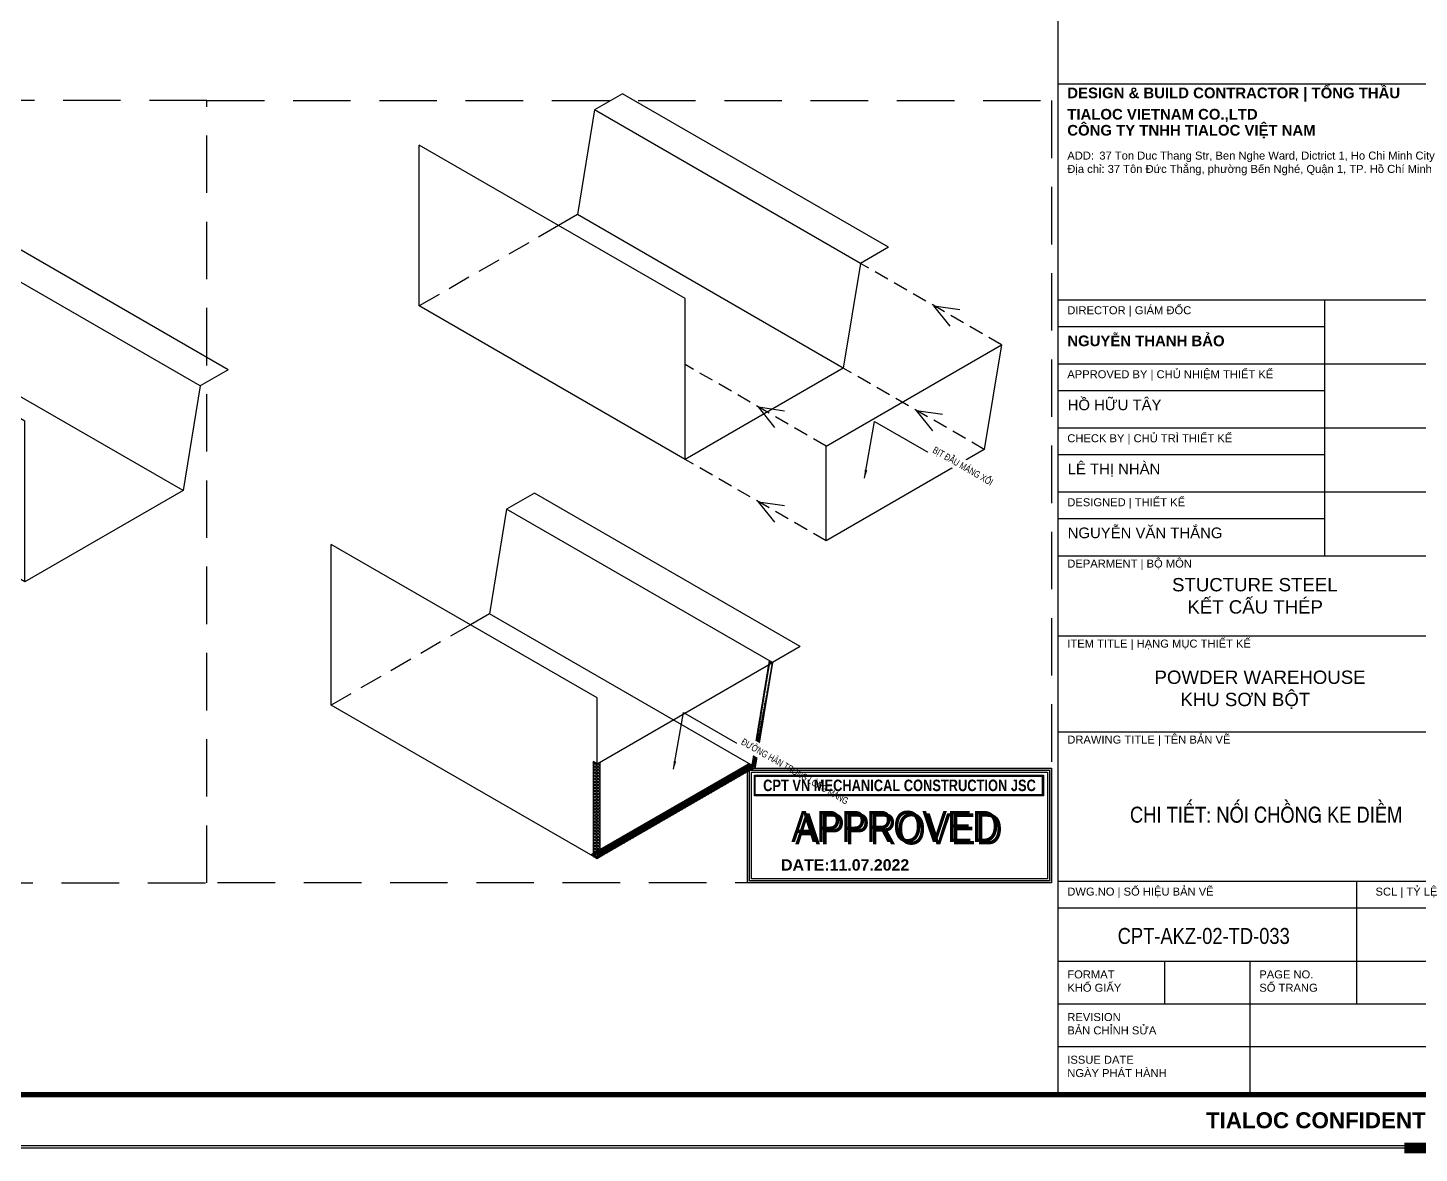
# Model space of a CAD drawing. Header units: inches. Extents: x 340055 to 349452, y -34649 to -30845.
# Drawn here: x 343856.1 to 344158.6, y -33836.9 to -33592.2 of the extents above; entities that cross this region are included whole.
import ezdxf
from ezdxf.enums import TextEntityAlignment as Align

# ---------------------------------------------------------------- set-up
doc = ezdxf.new("R2010")
doc.units = ezdxf.units.IN
doc.header["$MEASUREMENT"] = 0
for name, pattern in [('DASHED', [0.75, 0.5, -0.25]), ('HIDDEN', [0.375, 0.25, -0.125]), ('HIDDEN2', [4.7624999999999975, 3.174999999999999, -1.587499999999999])]:
    doc.linetypes.add(name, pattern=pattern)
for name, color, linetype in [('0 @ 1', 7, 'Continuous'), ('1', 1, 'Continuous'), ('3', 3, 'Continuous'), ('9', 9, 'Continuous'), ('DIM', 8, 'Continuous'), ('NET IN', 3, 'Continuous')]:
    doc.layers.add(name, color=color, linetype=linetype)
doc.layers.add('Cover text', color=7, linetype='Continuous', true_color=0x52370f)
for name, color, linetype, lineweight in [('TEXT @ 1', 7, 'Continuous', 20), ('TL-TIILE BLOCK A2$0$TL-TITLE BLOCK - TEXT @ 1', 7, 'Continuous', 25), ('TL-TIILE BLOCK A2$0$TL-TITLE BLOCK 1', 7, 'Continuous', 50), ('TL-TIILE BLOCK A2$0$TL-TITLE BLOCK 2', 7, 'Continuous', 25)]:
    doc.layers.add(name, color=color, linetype=linetype, lineweight=lineweight)
doc.styles.add('2501', font='', dxfattribs={"height": 250})
doc.styles.add('HX3', font='')
doc.styles.add('ST1H', font='vnshxh.shx', dxfattribs={"width": 0.7})
doc.styles.add('TIEU DE', font='', dxfattribs={"width": 0.8})
doc.styles.add('TL-TIILE BLOCK A2$0$MEP-TEXT T.BLOCK 1', font='arial.ttf', dxfattribs={"height": 1.5})
doc.styles.add('TL-TIILE BLOCK A2$0$MEP-TEXT T.BLOCK 2', font='arial.ttf')
doc.styles.add('TL-TIILE BLOCK A2$0$MEP-TEXT T.BLOCK 3', font='arial.ttf', dxfattribs={"height": 3})
doc.styles.get('2501').set_extended_font_data('.VnArialH', bold=True)
doc.styles.get('HX3').set_extended_font_data('.VnBlackH')
doc.styles.get('TIEU DE').set_extended_font_data('.VnArial NarrowH')
doc.dimstyles.new('3', dxfattribs={"dimtxt": 3.5, "dimasz": 1.8, "dimexe": 1, "dimexo": 0, "dimgap": 1, "dimtad": 1, "dimdec": 0, "dimlfac": 3, "dimzin": 0, "dimdsep": 46, "dimtxsty": 'ST1H', "dimblk": 'OBLIQUE', "dimcen": 1, "dimdle": 1, "dimclrd": 8, "dimclre": 8, "dimclrt": 3, "dimadec": 0, "dimazin": 0, "dimtfac": 1, "dimtdec": 0, "dimtix": 1, "dimtofl": 0, "dimtmove": 1, "dimatfit": 3, "dimfxl": 0, "dimtolj": 1, "dimtzin": 0, "dimlwd": -1, "dimlwe": -1, "dimarcsym": 0})
pattern_1 = [(45, (0, 0), (-0.1325825214724776, 0.1325825214724777), []), (135, (0, 0), (-0.1325825214724777, -0.1325825214724776), [])]

# ---------------------------------------------------------------- blocks, each defined once
blk = doc.blocks.new('A$C41BB26E9')
at = {"color": 94, "extrusion": (2.77555756156289e-17, 0.8164965809277259, 0.5773502691896258)}
for p, q in [((451.6975473116036, 122.959087034149), (192.6790539567748, 272.5034838962775)), ((435.5418954946799, 113.6316171089566), (176.5234021406127, 263.1760139706513)), ((333.8888274964993, 93.21092411669815), (74.87033414165495, 242.7553209788357)), ((425.5418954953784, 52.91573855822935), (166.5234021405367, 202.4601354203653)), ((333.8888274964993, -0.0001849218824645504), (74.8703341416549, 149.5442119402516))]:
    blk.add_line(p, q, dxfattribs=at)
at = {"color": 94}
for points in [[(192.6790539567592, 272.5034838962684), (176.5234021405922, 263.1760139706395), (166.523402140534, 202.4601354203488), (74.8703341416549, 149.5442119402516), (74.8703341416549, 242.7553209788176)], [(451.6975473108469, 122.9590870345855), (435.5418954946799, 113.6316171089566), (425.5418954946217, 52.91573855866591), (333.8888274957426, -0.0001849214313551784), (333.8888274957426, 93.21092411713471)]]:
    blk.add_lwpolyline(points, dxfattribs=at)
blk = doc.blocks.new('A$C2EA612DB')
at = {"color": 94, "extrusion": (2.77555756156289e-17, 0.8164965809277259, 0.5773502691896258)}
for p, q in [((189.2245366696152, 61.47957326189498), (58.90438954537967, 136.7199452842178)), ((181.1467107615899, 56.8158382990805), (50.8265636372962, 132.0562103214179)), ((130.3201767620631, 46.60549180317673), (2.963776933029294e-05, 121.8458638255252)), ((176.1467107615317, 26.45789902393881), (45.826563637238, 101.6982710462908)), ((130.3201767620631, -6.271610618568957e-05), (2.963776933029294e-05, 75.24030930623121))]:
    blk.add_line(p, q, dxfattribs=at)
at = {"color": 94, "linetype": 'DASHED', "ltscale": 10}
blk.add_line((40.36162380956466, 98.54308656573168), (2.963776933029294e-05, 75.24030930622393), dxfattribs=at)
at = {"color": 94}
for points in [[(58.90438954537967, 136.7199452842324), (50.8265636372962, 132.0562103214179), (45.826563637238, 101.6982710462762), (40.36162380956466, 98.54308656573168)], [(2.963777563991243e-05, 75.24030930622757), (2.963776933029294e-05, 75.24030930622393), (2.963776933029294e-05, 121.8458638255106)], [(189.2245366696734, 61.47957326190226), (181.1467107615899, 56.81583829908777), (176.1467107615317, 26.45789902394608), (130.3201767620631, -6.271610618568957e-05), (130.3201767620631, 46.60549180318048)]]:
    blk.add_lwpolyline(points, dxfattribs=at)
blk = doc.blocks.new('_Oblique')
at = {"color": 0, "linetype": 'ByBlock', "lineweight": -2}
blk.add_line((-0.5, -0.5), (0.5, 0.5), dxfattribs=at)
blk = doc.blocks.new('*D162')
at = {"color": 8, "linetype": 'Continuous', "transparency": 16777216}
for p, q in [((344334.9366741325, -37500.56980027986), (344351.058890814, -37491.26163413876)), ((344350.058890814, -37491.83898440795), (344348.5000450872, -37490.93898440796)), ((344363.7857650348, -37517.22583067813), (344379.9079817162, -37507.91766453703)), ((344378.9079817162, -37508.49501480622), (344380.466827443, -37509.39501480621))]:
    blk.add_line(p, q, dxfattribs=at)
at = {"layer": 'Defpoints', "color": 0, "transparency": 16777216}
for p in [(344334.9366741325, -37500.56980027986), (344363.7857650348, -37517.22583067813)]:
    blk.add_point(p, dxfattribs=at)
at = {"color": 8, "transparency": 16777216, "xscale": 1.8, "yscale": 1.8, "zscale": 1.8}
for p, rotation in [((344350.058890814, -37491.83898440795), 329.9999999999989), ((344378.9079817162, -37508.49501480622), 149.9999999999989)]:
    blk.add_blockref('_Oblique', p, dxfattribs=dict(at, rotation=rotation))
at = {"color": 3, "transparency": 16777216, "insert": (344366.2751029318, -37497.06374191018), "char_height": 3.5, "attachment_point": 5, "rotation": 329.99999999999886, "style": 'ST1H', "bg_fill": 3, "box_fill_scale": 1.25, "bg_fill_color": 256, "bg_fill_true_color": 13158600, "bg_fill_transparency": 15820780}
blk.add_mtext('\\A1;NèI CHåNG=50 MM', dxfattribs=at)
at = {"layer": 'Defpoints', "color": 0, "transparency": 16777216}
blk.add_point((344350.058890814, -37491.83898440795), dxfattribs=at)
blk = doc.blocks.new('556')
at = {"color": 94, "extrusion": (2.77555756156289e-17, 0.8164965809277259, 0.5773502691896258)}
for p, q in [((346560.977488253, -37469.76359407735), (346503.1859030992, -37436.39760683221)), ((346554.919118822, -37473.26139529946), (346497.1275336681, -37439.8954080543)), ((346516.7992183223, -37480.91915517139), (346459.0076331685, -37447.55316792622)), ((346551.1691188219, -37496.02984975581), (346493.3775336681, -37462.66386251065)), ((346516.7992183223, -37515.87332106085), (346459.0076331685, -37482.50733381569))]:
    blk.add_line(p, q, dxfattribs=at)
at = {"color": 94, "linetype": 'DASHED', "ltscale": 10}
blk.add_line((346489.2788287973, -37465.03025087108), (346459.0076331685, -37482.50733381571), dxfattribs=at)
at = {"color": 8, "linetype": 'HIDDEN2', "extrusion": (2.77555756156289e-17, 0.8164965809277259, 0.5773502691896258)}
for p, q in [((346585.5868895916, -37490.96744100859), (346554.919118822, -37473.26139529946)), ((346547.4669890919, -37512.97597582305), (346516.7992183223, -37495.26993011392)), ((346581.8368895915, -37513.73589546494), (346551.1691188219, -37496.02984975581)), ((346547.4669890919, -37533.57936676998), (346516.7992183223, -37515.87332106085))]:
    blk.add_line(p, q, dxfattribs=at)
at = {"color": 94}
for points in [[(346503.1859030992, -37436.3976068322), (346497.1275336681, -37439.89540805431), (346493.3775336681, -37462.66386251067), (346489.2788287973, -37465.03025087108)], [(346459.0076331685, -37482.50733381571), (346459.0076331685, -37482.50733381571), (346459.0076331685, -37447.55316792624)], [(346560.977488253, -37469.76359407734), (346554.919118822, -37473.26139529945), (346551.1691188219, -37496.02984975581), (346516.7992183223, -37515.87332106085), (346516.7992183223, -37480.91915517138)]]:
    blk.add_lwpolyline(points, dxfattribs=at)
at = {"color": 8}
for points in [[(346574.3973201491, -37486.92801215718), (346570.8595784607, -37482.4646239627), (346576.4938568682, -37483.29670403956)], [(346547.4669890919, -37512.97597582306), (346585.5868895916, -37490.96744100857), (346581.8368895915, -37513.73589546493), (346547.4669890919, -37533.57936676997), (346547.4669890919, -37512.97597582306)], [(346536.2774196494, -37508.93654697164), (346532.7396779611, -37504.47315877717), (346538.3739563686, -37505.30523885402)], [(346570.647320149, -37509.69646661353), (346567.1095784607, -37505.23307841906), (346572.7438568682, -37506.06515849591)], [(346536.2774196494, -37529.53993791857), (346532.7396779611, -37525.07654972409), (346538.3739563686, -37525.90862980095)]]:
    blk.add_lwpolyline(points, dxfattribs=at)
blk = doc.blocks.new('557')
at = {"true_color": 0x8a9108}
h = blk.add_hatch(dxfattribs=at)
h.set_pattern_fill('ANSI37', color=54, scale=1.5, style=0)
h.set_pattern_definition(pattern_1)
edge = h.paths.add_edge_path()
edge.add_line((346550.5309959925, -37634.38124886764), (346551.1691188219, -37634.01282848031))
edge.add_line((346551.1691188219, -37634.01282848031), (346554.919118822, -37611.24437402395))
edge.add_line((346554.919118822, -37611.24437402395), (346554.1975554505, -37610.82777921718))
edge.add_line((346554.1975554505, -37610.82777921718), (346550.4475554504, -37633.59623367354))
edge.add_line((346550.4475554504, -37633.59623367354), (346551.1691188219, -37634.01282848031))
edge.add_line((346551.1691188219, -37634.01282848031), (346550.5309959925, -37634.38124886766))
edge.add_line((346550.5309959925, -37634.38124886766), (346554.2809959925, -37611.6127944113))
edge.add_line((346554.2809959925, -37611.6127944113), (346554.919118822, -37611.24437402395))
h = blk.add_hatch(dxfattribs=at)
h.set_pattern_fill('ANSI37', color=54, scale=1.5, style=0)
h.set_pattern_definition(pattern_1)
edge = h.paths.add_edge_path()
edge.add_line((346516.7992183223, -37652.85168978614), (346516.7992183223, -37653.85629978535))
edge.add_line((346516.7992183223, -37653.85629978535), (346515.4375936571, -37653.07016541831))
edge.add_line((346515.4375936571, -37653.07016541831), (346549.8074941566, -37633.22669411328))
edge.add_line((346549.8074941566, -37633.22669411328), (346551.1691188219, -37634.01282848031))
edge.add_line((346551.1691188219, -37634.01282848031), (346551.3519667573, -37632.90265117638))
edge.add_line((346551.3519667573, -37632.90265117638), (346516.7992183223, -37652.85168978614))
edge.add_line((346516.7992183223, -37652.85168978614), (346516.7992183223, -37653.85629978535))
edge.add_line((346516.7992183223, -37653.85629978535), (346515.4375936571, -37653.07016541832))
h = blk.add_hatch(dxfattribs=at)
h.set_pattern_fill('ANSI37', color=54, scale=3.75, style=0)
h.set_pattern_definition([(45, (0, 0), (-0.3314563036811941, 0.3314563036811942), []), (135, (0, 0), (-0.3314563036811942, -0.3314563036811941), [])])
h.paths.add_polyline_path([(346515.9402211237, -37632.75696657458), (346515.9402211237, -37653.36035752149), (346516.7992183223, -37653.85629978535), (346517.4472660568, -37653.48214925139), (346517.4472660568, -37632.87875830448), (346516.7992183223, -37633.25290883844)])
h = blk.add_hatch(dxfattribs=at)
h.set_pattern_fill('ANSI37', color=54, scale=1.5, style=0)
h.set_pattern_definition(pattern_1)
h.paths.add_polyline_path([(346550.5309959925, -37634.38124886768), (346550.6418168125, -37633.70839052317), (346550.2991010417, -37633.51052348071), (346516.7992183223, -37652.85168978613), (346516.7992183223, -37653.85629978532)])
at = {"color": 94, "extrusion": (2.77555756156289e-17, 0.8164965809277259, 0.5773502691896258)}
for p, q in [((346560.977488253, -37607.74657280185), (346503.1859030992, -37574.38058555671)), ((346554.919118822, -37611.24437402396), (346497.1275336681, -37577.8783867788)), ((346516.7992183223, -37618.90213389589), (346459.0076331685, -37585.53614665072)), ((346551.1691188219, -37634.01282848031), (346493.3775336681, -37600.64684123515)), ((346516.7992183223, -37653.85629978535), (346459.0076331685, -37620.4903125402))]:
    blk.add_line(p, q, dxfattribs=at)
at = {"color": 94, "linetype": 'DASHED', "ltscale": 10}
blk.add_line((346489.2788287973, -37603.01322959558), (346459.0076331685, -37620.49031254021), dxfattribs=at)
at = {"color": 94}
for points in [[(346503.1859030992, -37574.3805855567), (346497.1275336681, -37577.87838677882), (346493.3775336681, -37600.64684123518), (346489.2788287973, -37603.01322959558)], [(346459.0076331685, -37620.49031254021), (346459.0076331685, -37620.49031254021), (346459.0076331685, -37585.53614665075)], [(346560.977488253, -37607.74657280184), (346554.919118822, -37611.24437402395), (346551.1691188219, -37634.01282848031), (346516.7992183223, -37653.85629978535), (346516.7992183223, -37618.90213389588)]]:
    blk.add_lwpolyline(points, dxfattribs=at)
at = {"color": 54, "true_color": 0x8a9108}
for points in [[(346516.7992183223, -37633.25290883844), (346554.919118822, -37611.24437402395), (346551.1691188219, -37634.01282848031), (346516.7992183223, -37653.85629978535), (346516.7992183223, -37633.25290883845)], [(346550.5309959925, -37634.38124886764), (346551.1691188219, -37634.01282848031), (346554.919118822, -37611.24437402395), (346554.1975554505, -37610.82777921718), (346550.4475554504, -37633.59623367354), (346551.1691188219, -37634.01282848031), (346550.5309959925, -37634.38124886766), (346554.2809959925, -37611.6127944113), (346554.919118822, -37611.24437402395)], [(346516.7992183223, -37652.85168978614), (346516.7992183223, -37653.85629978535), (346515.4375936571, -37653.07016541831), (346549.8074941566, -37633.22669411328), (346551.1691188219, -37634.01282848031), (346551.3519667573, -37632.90265117638), (346516.7992183223, -37652.85168978614), (346516.7992183223, -37653.85629978535), (346515.4375936571, -37653.07016541832)], [(346515.9402211237, -37632.75696657458), (346515.9402211237, -37653.36035752149), (346516.7992183223, -37653.85629978535), (346517.4472660568, -37653.48214925139), (346517.4472660568, -37632.87875830448), (346516.7992183223, -37633.25290883844), (346515.9402211237, -37632.75696657458)]]:
    blk.add_lwpolyline(points, dxfattribs=at)
at = {"color": 8}
for points in [[(346551.3519667573, -37632.90265117638), (346516.7992183223, -37652.85168978614)], [(346549.8074941566, -37633.22669411328), (346515.4375936571, -37653.07016541831)]]:
    blk.add_lwpolyline(points, dxfattribs=at)
blk = doc.blocks.new('DAUKIEMSOAT')
at = {"layer": '1'}
h = blk.add_hatch(color=10, dxfattribs=at)
h.dxf.hatch_style = 1
h.paths.add_polyline_path([(-1009.302346005781, -10752.83447554211), (-1009.302346005781, -10728.78902049125), (-944.1114220330045, -10728.78902049125), (-944.1114220330045, -10752.83447554211)], flags=16)
h.paths.add_polyline_path([(-1009.732283485635, -10753.26441302196), (-1009.732283485635, -10728.35908301139), (-943.6814845531508, -10728.35908301139), (-943.6814845531508, -10753.26441302196)])
h = blk.add_hatch(color=10, dxfattribs=at)
h.dxf.hatch_style = 1
h.paths.add_polyline_path([(-945.6589860661215, -10734.13468601643), (-1008.046240757339, -10734.13468601643), (-1008.046240757339, -10730.0549234466), (-945.6589860661215, -10730.0549234466)], flags=16)
h.paths.add_polyline_path([(-945.3977207090966, -10729.86085546201), (-945.3977207090966, -10734.32875400102), (-1008.240308742158, -10734.32875400102), (-1008.240308742158, -10729.86085546201)])
at = {"layer": '1', "color": 10}
for points in [[(-1009.732283485635, -10753.26441302196), (-1009.732283485635, -10728.35908301139), (-943.6814845531508, -10728.35908301139), (-943.6814845531508, -10753.26441302196)], [(-1009.302346005781, -10752.83447554211), (-1009.302346005781, -10728.78902049125), (-944.1114220330045, -10728.78902049125), (-944.1114220330045, -10752.83447554211)], [(-1008.872408525928, -10752.40453806225), (-1008.872408525928, -10729.2189579711), (-944.5413595128582, -10729.2189579711), (-944.5413595128582, -10752.40453806225)], [(-945.3977207090966, -10729.86085546201), (-945.3977207090966, -10734.32875400102), (-1008.240308742158, -10734.32875400102), (-1008.240308742158, -10729.86085546201)], [(-945.6589860661215, -10734.13468601643), (-1008.046240757339, -10734.13468601643), (-1008.046240757339, -10730.0549234466), (-945.6589860661215, -10730.0549234466)]]:
    blk.add_lwpolyline(points, close=True, dxfattribs=at)
at = {"layer": '1', "color": 10, "style": '2501', "width": 0.8}
blk.add_text('CPT VN MECHANICAL CONSTRUCTION JSC', height=2.5, dxfattribs=at).set_placement((-1006.342192104914, -10733.31617755078))
at = {"layer": '1', "color": 10, "style": 'HX3', "width": 0.9}
blk.add_text('APPROVED', height=6.75, dxfattribs=at).set_placement((-977.6410481890352, -10744.3738182052), align=Align.CENTER)
at = {"layer": '1', "color": 251, "linetype": 'Continuous', "true_color": 0x645e5e, "style": 'HX3', "width": 0.9}
blk.add_text('APPROVED', height=6.75, dxfattribs=at).set_placement((-976.8231337627449, -10744.91860058907), align=Align.CENTER)
at = {"layer": '1', "color": 10, "style": '2501'}
blk.add_attdef('DATE', text='', height=2.475000000000051, dxfattribs=at).set_placement((-1002.447773700955, -10749.36871982921), align=Align.MIDDLE_LEFT)
blk = doc.blocks.new('A$C57dc6cef')
at = {"layer": 'DIM', "color": 1}
blk.add_blockref('DAUKIEMSOAT', (1009.732283485635, 10753.26441302196), dxfattribs=at).add_auto_attribs({'DATE': 'DATE:11.07.2022'})
blk = doc.blocks.new('A$Cc64c765f')
at = {"layer": '9'}
blk.add_blockref('A$C57dc6cef', (-1.74714722065255, 0), dxfattribs=at)
blk = doc.blocks.new('kt kien truc 1')
at = {"layer": 'Defpoints', "color": 8}
blk.add_lwpolyline([(0, 0), (594, 0), (594, 420), (0, 420)], close=True, dxfattribs=at)
at = {"layer": 'Defpoints', "color": 8, "const_width": 2}
blk.add_lwpolyline([(594, 20), (594, 0), (574, 0)], dxfattribs=at)
at = {"layer": 'TL-TIILE BLOCK A2$0$TL-TITLE BLOCK 1', "const_width": 1}
blk.add_lwpolyline([(20, 10), (579, 10), (584, 15), (584, 405), (579, 410), (20, 410), (15, 405), (15, 15)], close=True, dxfattribs=at)
at = {"layer": 'TL-TIILE BLOCK A2$0$TL-TITLE BLOCK 2'}
for p, q in [((509, 410), (509, 10)), ((509, 199.5), (584, 199.5)), ((509, 159), (584, 159)), ((559, 159), (559, 111)), ((509, 154), (559, 154)), ((509, 147), (584, 147)), ((509, 142), (559, 142)), ((509, 135), (584, 135)), ((509, 130), (559, 130)), ((509, 123), (584, 123)), ((509, 118), (559, 118)), ((509, 111), (584, 111)), ((509, 96), (584, 96)), ((509, 78), (584, 78)), ((509, 50), (584, 50)), ((565, 50), (565, 26.99999999999955)), ((509, 45), (584, 45)), ((509, 35), (584, 35)), ((529, 35), (529, 27)), ((545, 35), (545, 10)), ((509, 27), (584, 27)), ((509, 19), (584, 19))]:
    blk.add_line(p, q, dxfattribs=at)
at = {"layer": '0 @ 1', "attachment_point": 1}
for s, width, insert, char_height, style in [('\\pt10;{\\fArial|b1|i0|c0|p34;NGUYỄN THANH BẢO}', 32.15705527792124, (510.7862117165751, 152.3061665625944), 2, 'TL-TIILE BLOCK A2$0$MEP-TEXT T.BLOCK 2'), ('\\pt15;{\\fArial|b1|i0|c0|p34;TIALOC CONFIDENTIAL}', 49.38585802008993, (536.7768449198611, 6.667532907898249), 3, 'TL-TIILE BLOCK A2$0$MEP-TEXT T.BLOCK 3')]:
    blk.add_mtext_dynamic_manual_height_columns(s, width=width, gutter_width=12.5, heights=[0], dxfattribs=dict(at, insert=insert, char_height=char_height, style=style))
at = {"layer": 'TEXT @ 1', "attachment_point": 1, "style": 'TL-TIILE BLOCK A2$0$MEP-TEXT T.BLOCK 1'}
for s, width, insert, char_height in [('{\\C1;HỒ HỮU TÂY}', 50.82538152135567, (510.8440582195153, 140.3070690662844), 1.999999999999992), ('{\\C1;LÊ THỊ NHÀN}', 50.82538152135567, (510.8440582195153, 128.3070690662844), 1.999999999999992), ('{\\C1;NGUYỄN VĂN THẮNG}', 50.82538152135567, (510.8440582195153, 116.3070690662844), 1.999999999999992), ('\\pi10.02899;{\\C1;STUCTURE STEEL \\P\\pi12.90587;KẾT CẤU THÉP}', 50.82538152135567, (520.3898079046858, 106.8404708307771), 2.49999999999999), ('\\pi10.78205;{\\C1;POWDER WAREHOUSE\\P     KHU SƠN BỘT}', 64.01465225190441, (516.3511247576871, 89.48801698903208), 2.49999999999999)]:
    blk.add_mtext_dynamic_manual_height_columns(s, width=width, gutter_width=15, heights=[0], dxfattribs=dict(at, insert=insert, char_height=char_height))
at = {"layer": 'TL-TIILE BLOCK A2$0$TL-TITLE BLOCK - TEXT @ 1', "attachment_point": 1}
for s, width, insert, char_height, style in [('{\\fArial|b1|i0|c0|p34;DESIGN & BUILD CONTRACTOR | TỔNG THẦU}', 66.54820784047115, (510.7830321226938, 198.7947269506867), 2, 'TL-TIILE BLOCK A2$0$MEP-TEXT T.BLOCK 2'), ('{\\fArial|b1|i0|c0|p34;TIALOC VIETNAM CO.,LTD}', 66.54820784047115, (510.7830321226938, 194.7947269506867), 2, 'TL-TIILE BLOCK A2$0$MEP-TEXT T.BLOCK 2'), ('{\\fArial|b1|i0|c0|p34;CÔNG TY TNHH TIALOC VIỆT NAM}', 66.54820784047115, (510.7830321226938, 191.7947269506867), 2, 'TL-TIILE BLOCK A2$0$MEP-TEXT T.BLOCK 2'), ('ADD:^I37 Ton Duc Thang Str, Ben Nghe Ward, Dictrict 1, Ho Chi Minh City ', 70.45687128427289, (510.7830321226938, 186.7947269506867), 1.5, 'TL-TIILE BLOCK A2$0$MEP-TEXT T.BLOCK 1'), ('Địa chỉ: 37 Tôn Đức Thắng, phường Bến Nghé, Quận 1, TP. Hồ Chí Minh', 70.52201450814073, (510.7830321226938, 184.2947269506867), 1.5, 'TL-TIILE BLOCK A2$0$MEP-TEXT T.BLOCK 1'), ('DIRECTOR | GIÁM ĐỐC', 57.2396897662984, (510.7830321226938, 157.7947269506867), 1.5, 'TL-TIILE BLOCK A2$0$MEP-TEXT T.BLOCK 1'), ('APPROVED BY | CHỦ NHIỆM THIẾT KẾ', 57.2396897662984, (510.7830321226938, 145.7947269506867), 1.5, 'TL-TIILE BLOCK A2$0$MEP-TEXT T.BLOCK 1'), ('CHECK BY | CHỦ TRÌ THIẾT KẾ', 50.82538152135567, (510.7830321226938, 133.7947269506867), 1.5, 'TL-TIILE BLOCK A2$0$MEP-TEXT T.BLOCK 1'), ('DESIGNED | THIẾT KẾ', 44.99786072926145, (510.7830321226938, 121.7947269506867), 1.5, 'TL-TIILE BLOCK A2$0$MEP-TEXT T.BLOCK 1'), ('DEPARMENT | BỘ MÔN', 63.0962624017684, (510.7830321226938, 110.2947269506867), 1.5, 'TL-TIILE BLOCK A2$0$MEP-TEXT T.BLOCK 1'), ('ITEM TITLE | HẠNG MỤC THIẾT KẾ', 63.0962624017684, (510.7830321226938, 95.29472695068671), 1.5, 'TL-TIILE BLOCK A2$0$MEP-TEXT T.BLOCK 1'), ('DRAWING TITLE | TÊN BẢN VẼ', 63.0962624017684, (510.7830321226938, 77.29472695068671), 1.5, 'TL-TIILE BLOCK A2$0$MEP-TEXT T.BLOCK 1'), ('DWG.NO | SỐ HIỆU BẢN VẼ', 37.61800927431796, (510.7830321226938, 48.79472695068671), 1.5, 'TL-TIILE BLOCK A2$0$MEP-TEXT T.BLOCK 1'), ('SCL | TỶ LỆ', 37.61800927431796, (568.5625351460858, 48.79472695068671), 1.5, 'TL-TIILE BLOCK A2$0$MEP-TEXT T.BLOCK 1'), ('FORMAT', 21.12461875085683, (510.7830321226938, 33.27103262062974), 1.5, 'TL-TIILE BLOCK A2$0$MEP-TEXT T.BLOCK 1'), ('PAGE NO.', 21.12461875085683, (546.7830321226938, 33.27103262062883), 1.5, 'TL-TIILE BLOCK A2$0$MEP-TEXT T.BLOCK 1'), ('KHỔ GIẤY', 31.02957501271885, (510.7830321226938, 30.77103262062974), 1.5, 'TL-TIILE BLOCK A2$0$MEP-TEXT T.BLOCK 1'), ('SỐ TRANG', 31.02957501271885, (546.7830321226938, 30.77103262062883), 1.5, 'TL-TIILE BLOCK A2$0$MEP-TEXT T.BLOCK 1'), ('REVISION', 21.12461875085683, (510.7830321226938, 25.27103262062974), 1.5, 'TL-TIILE BLOCK A2$0$MEP-TEXT T.BLOCK 1'), ('BẢN CHỈNH SỬA', 31.02957501271885, (510.7830321226938, 22.77103262062974), 1.5, 'TL-TIILE BLOCK A2$0$MEP-TEXT T.BLOCK 1'), ('ISSUE DATE', 21.12461875085683, (510.7830321226938, 17.27103262062974), 1.5, 'TL-TIILE BLOCK A2$0$MEP-TEXT T.BLOCK 1'), ('NGÀY PHÁT HÀNH', 31.02957501271885, (510.7830321226938, 14.77103262062974), 1.5, 'TL-TIILE BLOCK A2$0$MEP-TEXT T.BLOCK 1')]:
    blk.add_mtext_dynamic_manual_height_columns(s, width=width, gutter_width=15, heights=[0], dxfattribs=dict(at, insert=insert, char_height=char_height, style=style))
blk = doc.blocks.new('226')
at = {"true_color": 0x8a9108}
h = blk.add_hatch(dxfattribs=at)
h.set_pattern_fill('ANSI37', color=54, scale=5, style=0)
h.set_pattern_definition([(45, (191.0600367813604, 381.4701078819853), (-0.4419417382415922, 0.4419417382415922), []), (135, (191.0600367813604, 381.4701078819853), (-0.4419417382415922, -0.4419417382415922), [])])
h.paths.add_polyline_path([(344348.8499194128, -37466.03116268748), (344340.7720935047, -37470.69489765029), (344335.7720935046, -37501.05283692543), (344289.9455595051, -37527.51079866548), (344289.9455595051, -37480.9052441462), (344289.1130194142, -37480.42457690059), (344289.1130194142, -37527.03013141988), (344334.9395534137, -37500.57216967983), (344339.9395534137, -37470.21423040469), (344348.0173793218, -37465.55049544187)])
at = {"color": 8, "linetype": 'HIDDEN2'}
for p, q in [((344339.9395534137, -37470.21423040439), (344339.9395534138, -37376.98192706172)), ((344368.788644316, -37486.87026080286), (344368.7886443161, -37380.27709356156)), ((344289.1130194142, -37480.42457690035), (344289.1130194142, -37387.19227355748)), ((344317.9621103165, -37497.08060729877), (344317.9621103166, -37403.84830395597))]:
    blk.add_line(p, q, dxfattribs=at)
for points in [[(344287.4092600552, -37421.68316768459), (344289.1130194142, -37427.43317197493), (344290.8167787732, -37421.68316768459)], [(344367.084884957, -37422.96214692709), (344368.788644316, -37428.71215121743), (344370.4924036749, -37422.96214692709)], [(344316.2583509575, -37433.17249342299), (344317.9621103165, -37438.92249771333), (344319.6658696755, -37433.17249342299)], [(344338.2357940548, -37435.1121181031), (344339.9395534137, -37440.86212239344), (344341.6433127727, -37435.1121181031)]]:
    blk.add_lwpolyline(points, dxfattribs=at)
at = {"color": 54, "true_color": 0x8a9108}
blk.add_lwpolyline([(344348.8499194128, -37466.03116268748), (344340.7720935047, -37470.69489765029), (344335.7720935046, -37501.05283692543), (344289.9455595051, -37527.51079866548), (344289.9455595051, -37480.9052441462), (344289.1130194142, -37480.42457690059), (344289.1130194142, -37527.03013141988), (344334.9395534137, -37500.57216967983), (344339.9395534137, -37470.21423040469), (344348.0173793218, -37465.55049544187)], close=True, dxfattribs=at)
at = {"color": 240, "true_color": 0xf90627}
blk.add_blockref('A$C2EA612DB', (344289.1129897764, -37462.43258286371), dxfattribs=at)
at = {"color": 240, "true_color": 0xf90627, "xscale": 0.5, "yscale": 0.5, "zscale": 0.5}
blk.add_blockref('A$C41BB26E9', (344151.0176965686, -37543.68606935733), dxfattribs=at)
at = {"color": 8}
blk.add_leader([(344289.9455595051, -37521.41912080403), (344285.1805111798, -37494.4292782752), (344238.5701246028, -37467.42664052171)], dimstyle='3', override={"dimgap": 1, "dimtad": 0}, dxfattribs=at)
at = {"layer": '3', "insert": (344286.1206947748, -37490.31831558258), "char_height": 3, "attachment_point": 6, "rotation": 330.09921176240965, "style": 'ST1H', "bg_fill": 2}
blk.add_mtext('\\A1;®\xadêng hµn trong lßng m¸ng', dxfattribs=at)
at = {"color": 8}
dim = blk.add_aligned_dim(p1=(344363.7857650348, -37517.22583067815), p2=(344334.9366741325, -37500.56980027986), distance=-15.122216681601925, text='NèI CHåNG=50 MM', dimstyle='3', dxfattribs=at)
dim.commit()
dim.dimension.update_dxf_attribs({"geometry": '*D162', "text_midpoint": (344366.2751029318, -37497.06374191018)})

msp = doc.modelspace()

# ---------------------------------------------------------------- block references
at = {"color": 8}
for name, p in [('556', (-2517.801425569458, 3829.827528337613)), ('557', (-2536.942895085027, 3881.012131164352))]:
    msp.add_blockref(name, p, dxfattribs=at)
at = {"color": 1, "true_color": 0xfa051e, "xscale": 0.75, "yscale": 0.75, "zscale": 0.75}
msp.add_blockref('226', (85540.89655619998, -5615.854433995833), dxfattribs=at)

# ---------------------------------------------------------------- leaders
at = {"color": 8}
for points in [[(344038.0015438744, -33690.12250674861), (344040.179025187, -33677.78897438442), (344064.9955912869, -33692.09624593504)], [(343996.4672357411, -33753.4326926327), (343998.6447170537, -33741.09916026852), (344032.5835354017, -33760.66560182442)]]:
    msp.add_leader(points, dimstyle='3', override={"dimgap": 1, "dimtad": 0}, dxfattribs=at)

# ---------------------------------------------------------------- next in the draw order: linework, layer by layer
at = {"color": 8, "linetype": 'HIDDEN', "ltscale": 50}
msp.add_lwpolyline([(343895.0279593796, -33608.04831587909), (343675.9525064629, -33608.05890919865), (343675.9525064629, -33778.11965605165), (343895.0279593796, -33778.11965605165)], close=True, dxfattribs=at)

# ---------------------------------------------------------------- next in the draw order: texts
at = {"layer": '3', "char_height": 1.492528948842584, "attachment_point": 4, "rotation": 330.0000000002449, "style": 'ST1H', "bg_fill": 2}
for s, insert in [('\\A1;BÞT §ÇU M¸NG XèI', (344052.933993621, -33683.96307561839)), ('\\A1;®\xadêng hµn trong lßng m¸ng', (344011.3996854877, -33747.27326150249))]:
    msp.add_mtext(s, dxfattribs=dict(at, insert=insert))

# ---------------------------------------------------------------- next in the draw order: linework, layer by layer
at = {"color": 8, "linetype": 'HIDDEN', "ltscale": 50}
msp.add_lwpolyline([(343895.0279593796, -33608.04831587909), (344078.6133062418, -33608.04831587909), (344078.6133062418, -33778.11965605165), (343895.0279593796, -33778.11965605165)], close=True, dxfattribs=at)
at = {"layer": 'NET IN'}
msp.add_lwpolyline([(343489.790629483, -33348.71370397597), (344178.5704962628, -33348.71370397597), (344178.5704962628, -33835.31425782414), (343489.790629483, -33835.31425782414)], close=True, dxfattribs=at)

# ---------------------------------------------------------------- next in the draw order: block references
msp.add_blockref('A$Cc64c765f', (344014.3096545299, -33778.11965605165))
at = {"layer": '3'}
ref = msp.add_blockref('kt kien truc 1', (343489.790629483, -33835.72977139604), dxfattribs=dict(at, xscale=1.159562065285868, yscale=1.159562065285868, zscale=1.159562065285868))
ref.add_attrib('TENBANVE', 'CHI TIÕT: NèI CHåNG KE DIÒM', dxfattribs={"layer": 'Cover text', "ltscale": 0.5, "height": 3.478686195857604, "style": 'TIEU DE'}).set_placement((344125.2961675574, -33763.29697840309), align=Align.MIDDLE_CENTER)
ref.add_attrib('STT', 'CPT-AKZ-02-TD-033', dxfattribs={"layer": 'Cover text', "ltscale": 0.5, "height": 3.478686195857604, "style": 'TIEU DE'}).set_placement((344111.7335446091, -33789.66433022841), align=Align.MIDDLE_CENTER)

doc.saveas('drawing.dxf')
